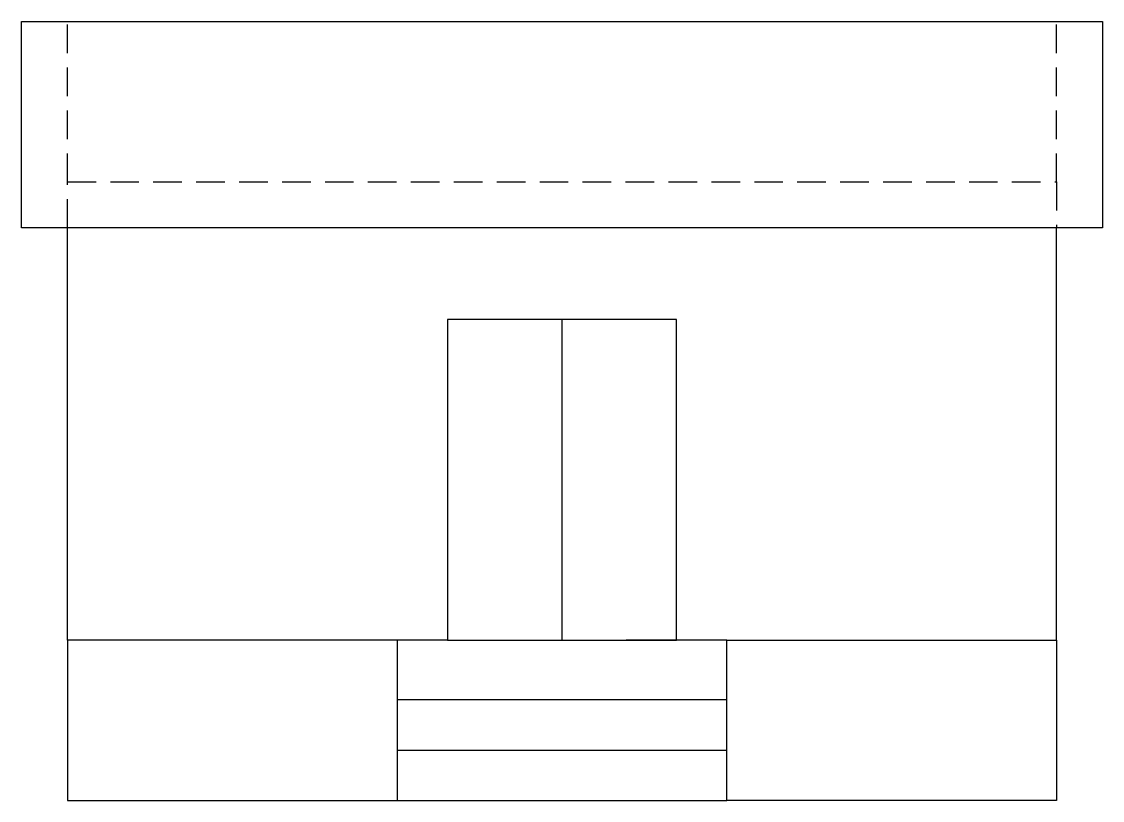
# Model space of a CAD drawing. Header units: inches. Extents: x 44.6 to 68.2, y 16.8 to 33.8.
import ezdxf

# ---------------------------------------------------------------- set-up
doc = ezdxf.new("R2010")
doc.units = ezdxf.units.IN
doc.header["$LTSCALE"] = 0.5
doc.header["$MEASUREMENT"] = 0
doc.linetypes.add('HIDDEN', pattern=[0.375, 0.25, -0.125])
doc.layers.add('Dotted2', color=7, linetype='HIDDEN')

msp = doc.modelspace()

# ---------------------------------------------------------------- linework, layer by layer
at = {"color": 7, "lineweight": 30}
for p, q in [((44.575, 29.3), (44.575, 33.8)), ((44.575, 33.8), (45.575, 33.8)), ((45.575, 33.8), (67.175, 33.8)), ((67.175, 33.8), (68.175, 33.8)), ((68.175, 33.8), (68.175, 29.3)), ((68.175, 29.3), (44.575, 29.3)), ((45.575, 20.3), (45.575, 29.3)), ((67.175, 20.3), (67.175, 29.3)), ((53.875, 27.3), (53.875, 20.3)), ((58.875, 27.3), (53.875, 27.3)), ((56.375, 27.3), (56.375, 20.3)), ((58.875, 20.3), (58.875, 27.3)), ((52.775, 20.3), (45.575, 20.3)), ((45.575, 20.3), (45.575, 16.8)), ((53.875, 20.3), (52.775, 20.3)), ((52.775, 20.3), (52.775, 16.8)), ((53.875, 20.3), (58.875, 20.3)), ((59.975, 20.3), (58.875, 20.3)), ((59.975, 16.8), (59.975, 20.3)), ((59.975, 20.3), (67.175, 20.3)), ((67.175, 20.3), (67.175, 16.8)), ((52.775, 19), (59.975, 19)), ((52.775, 17.9), (59.975, 17.9)), ((45.575, 16.8), (52.775, 16.8)), ((52.775, 16.8), (59.975, 16.8)), ((67.175, 16.8), (59.975, 16.8))]:
    msp.add_line(p, q, dxfattribs=at)
at = {"color": 7}
msp.add_line((58.875, 20.3), (57.775, 20.3), dxfattribs=at)
at = {"layer": 'Dotted2', "ltscale": 5}
for p, q in [((45.575, 30.3), (45.575, 33.8)), ((67.175, 30.3), (67.175, 33.8)), ((45.575, 29.3), (45.575, 30.3)), ((45.575, 30.3), (67.175, 30.3)), ((67.175, 30.3), (67.175, 29.3))]:
    msp.add_line(p, q, dxfattribs=at)

doc.saveas('drawing.dxf')
